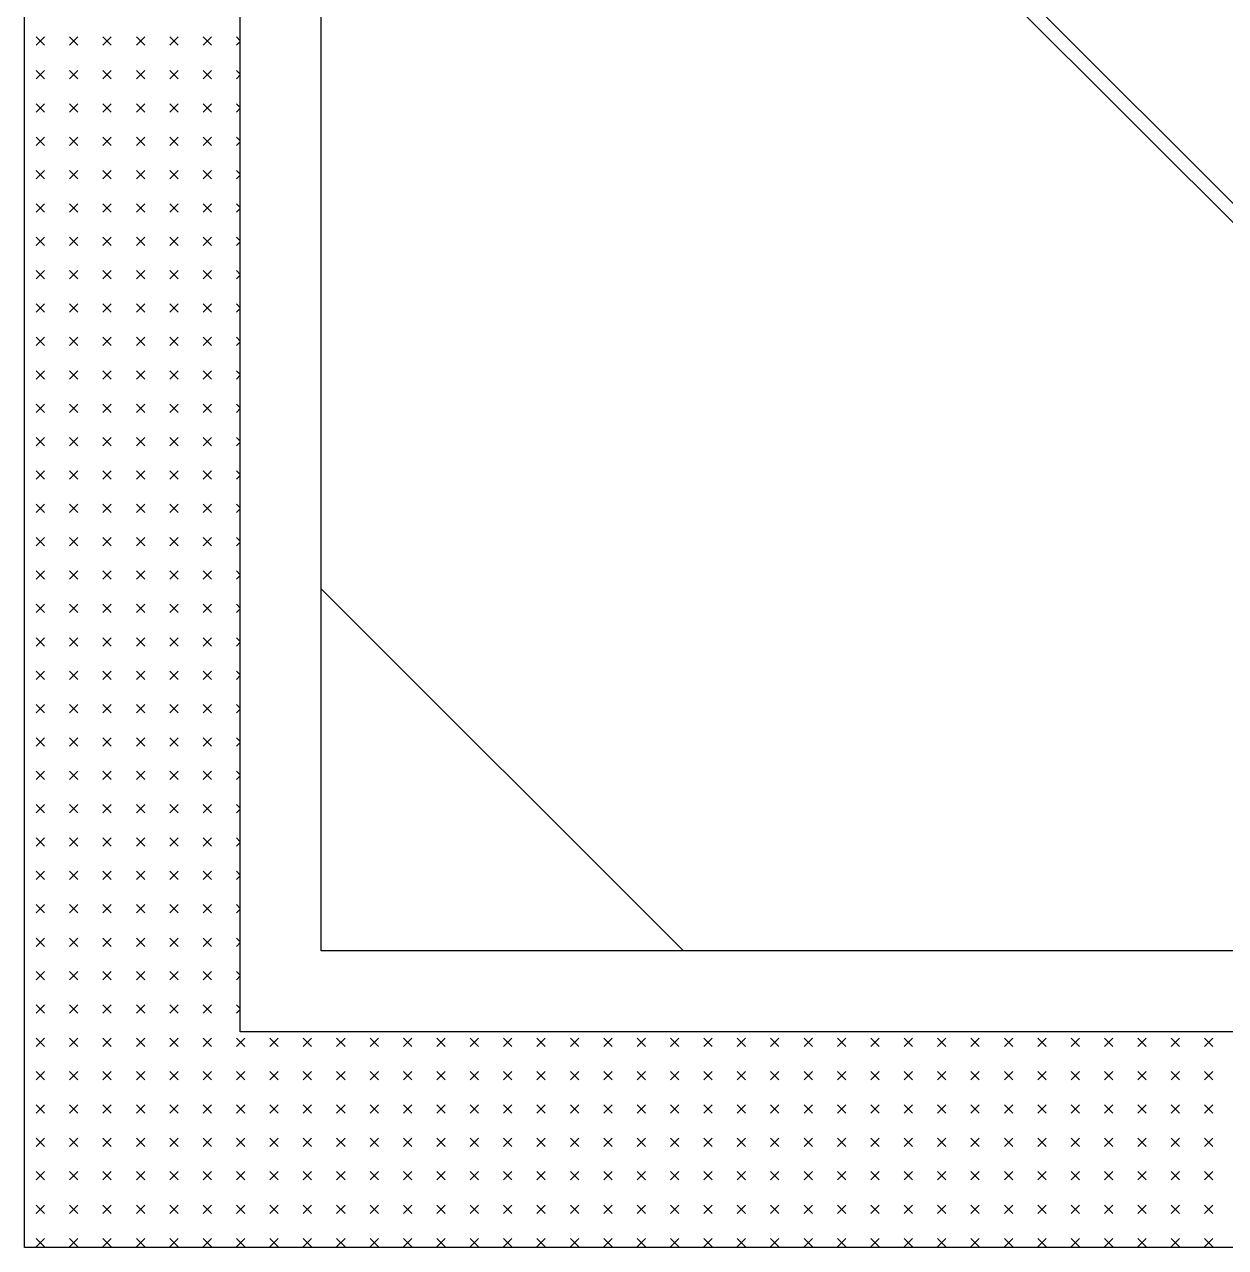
# Model space of a CAD drawing. Extents: x -6243262 to 3079315, y -2914302 to 172723.
# Drawn here: x -5826423 to -5825971.1, y -773043.7 to -772583.3 of the extents above; entities that cross this region are included whole.
import ezdxf

# ---------------------------------------------------------------- set-up
doc = ezdxf.new("R2010")
doc.units = 0
doc.header["$LTSCALE"] = 1000
doc.layers.add('fur', color=253, linetype='Continuous')
doc.layers.add('WIRE-通讯', color=4, linetype='Continuous')

# ---------------------------------------------------------------- blocks, each defined once
blk = doc.blocks.new('$plan$00002641')
at = {"layer": 'fur', "color": 0}
for p, q in [((1667.64, 470.32), (1664.5, 467.18)), ((1667.64, 467.18), (1664.5, 470.32)), ((1680.2, 470.32), (1677.06, 467.18)), ((1680.2, 467.18), (1677.06, 470.32)), ((1692.76, 470.32), (1689.62, 467.18)), ((1692.76, 467.18), (1689.62, 470.32)), ((1705.32, 470.32), (1702.18, 467.18)), ((1705.32, 467.18), (1702.18, 470.32)), ((1717.88, 470.32), (1714.74, 467.18)), ((1717.88, 467.18), (1714.74, 470.32)), ((1730.44, 470.32), (1727.3, 467.18)), ((1730.44, 467.18), (1727.3, 470.32)), ((1743, 470.32), (1739.86, 467.18)), ((1743, 467.18), (1739.86, 470.32)), ((1755.56, 470.32), (1752.42, 467.18)), ((1755.56, 467.18), (1752.42, 470.32)), ((1768.12, 470.32), (1764.98, 467.18)), ((1768.12, 467.18), (1764.98, 470.32)), ((1780.68, 470.32), (1777.54, 467.18)), ((1780.68, 467.18), (1777.54, 470.32)), ((1793.24, 470.32), (1790.1, 467.18)), ((1793.24, 467.18), (1790.1, 470.32)), ((1805.8, 470.32), (1802.66, 467.18)), ((1805.8, 467.18), (1802.66, 470.32)), ((1818.36, 470.32), (1815.22, 467.18)), ((1818.36, 467.18), (1815.22, 470.32)), ((1830.92, 470.32), (1827.78, 467.18)), ((1830.92, 467.18), (1827.78, 470.32)), ((1843.48, 470.32), (1840.34, 467.18)), ((1843.48, 467.18), (1840.34, 470.32)), ((1856.04, 470.32), (1852.9, 467.18)), ((1856.04, 467.18), (1852.9, 470.32)), ((1868.6, 470.32), (1865.46, 467.18)), ((1868.6, 467.18), (1865.46, 470.32)), ((1881.16, 470.32), (1878.02, 467.18)), ((1881.16, 467.18), (1878.02, 470.32)), ((1893.72, 467.18), (1890.58, 470.32)), ((1893.72, 470.32), (1890.58, 467.18)), ((1906.28, 467.18), (1903.14, 470.32)), ((1906.28, 470.32), (1903.14, 467.18)), ((1918.84, 467.18), (1915.7, 470.32)), ((1918.84, 470.32), (1915.7, 467.18)), ((1931.4, 467.18), (1928.26, 470.32)), ((1931.4, 470.32), (1928.26, 467.18)), ((1943.96, 467.18), (1940.82, 470.32)), ((1943.96, 470.32), (1940.82, 467.18)), ((1956.52, 467.18), (1953.38, 470.32)), ((1956.52, 470.32), (1953.38, 467.18)), ((1969.08, 467.18), (1965.94, 470.32)), ((1969.08, 470.32), (1965.94, 467.18)), ((1981.64, 467.18), (1978.5, 470.32)), ((1981.64, 470.32), (1978.5, 467.18)), ((1994.2, 467.18), (1991.06, 470.32)), ((1994.2, 470.32), (1991.06, 467.18)), ((2006.76, 467.18), (2003.62, 470.32)), ((2006.76, 470.32), (2003.62, 467.18)), ((2019.32, 467.18), (2016.18, 470.32)), ((2019.32, 470.32), (2016.18, 467.18)), ((2031.88, 467.18), (2028.74, 470.32)), ((2031.88, 470.32), (2028.74, 467.18)), ((2044.44, 467.18), (2041.3, 470.32)), ((2044.44, 470.32), (2041.3, 467.18)), ((2057, 467.18), (2053.86, 470.32)), ((2057, 470.32), (2053.86, 467.18)), ((2069.56, 467.18), (2066.42, 470.32)), ((2069.56, 470.32), (2066.42, 467.18)), ((2082.12, 467.18), (2078.98, 470.32)), ((2082.12, 470.32), (2078.98, 467.18)), ((2094.68, 467.18), (2091.54, 470.32)), ((2094.68, 470.32), (2091.54, 467.18)), ((2107.24, 467.18), (2104.1, 470.32)), ((2107.24, 470.32), (2104.1, 467.18)), ((2119.8, 467.18), (2116.66, 470.32)), ((2119.8, 470.32), (2116.66, 467.18)), ((1667.64, 457.76), (1664.5, 454.62)), ((1667.64, 454.62), (1664.5, 457.76)), ((1680.2, 457.76), (1677.06, 454.62)), ((1680.2, 454.62), (1677.06, 457.76)), ((1692.76, 457.76), (1689.62, 454.62)), ((1692.76, 454.62), (1689.62, 457.76)), ((1705.32, 457.76), (1702.18, 454.62)), ((1705.32, 454.62), (1702.18, 457.76)), ((1717.88, 457.76), (1714.74, 454.62)), ((1717.88, 454.62), (1714.74, 457.76)), ((1730.44, 457.76), (1727.3, 454.62)), ((1730.44, 454.62), (1727.3, 457.76)), ((1743, 457.76), (1739.86, 454.62)), ((1743, 454.62), (1739.86, 457.76)), ((1755.56, 457.76), (1752.42, 454.62)), ((1755.56, 454.62), (1752.42, 457.76)), ((1768.12, 457.76), (1764.98, 454.62)), ((1768.12, 454.62), (1764.98, 457.76)), ((1780.68, 457.76), (1777.54, 454.62)), ((1780.68, 454.62), (1777.54, 457.76)), ((1793.24, 457.76), (1790.1, 454.62)), ((1793.24, 454.62), (1790.1, 457.76)), ((1805.8, 457.76), (1802.66, 454.62)), ((1805.8, 454.62), (1802.66, 457.76)), ((1818.36, 457.76), (1815.22, 454.62)), ((1818.36, 454.62), (1815.22, 457.76)), ((1830.92, 457.76), (1827.78, 454.62)), ((1830.92, 454.62), (1827.78, 457.76)), ((1843.48, 457.76), (1840.34, 454.62)), ((1843.48, 454.62), (1840.34, 457.76)), ((1856.04, 457.76), (1852.9, 454.62)), ((1856.04, 454.62), (1852.9, 457.76)), ((1868.6, 457.76), (1865.46, 454.62)), ((1868.6, 454.62), (1865.46, 457.76)), ((1881.16, 454.62), (1878.02, 457.76)), ((1881.16, 457.76), (1878.02, 454.62)), ((1893.72, 454.62), (1890.58, 457.76)), ((1893.72, 457.76), (1890.58, 454.62)), ((1906.28, 454.62), (1903.14, 457.76)), ((1906.28, 457.76), (1903.14, 454.62)), ((1918.84, 454.62), (1915.7, 457.76)), ((1918.84, 457.76), (1915.7, 454.62)), ((1931.4, 454.62), (1928.26, 457.76)), ((1931.4, 457.76), (1928.26, 454.62)), ((1943.96, 454.62), (1940.82, 457.76)), ((1943.96, 457.76), (1940.82, 454.62)), ((1956.52, 454.62), (1953.38, 457.76)), ((1956.52, 457.76), (1953.38, 454.62)), ((1969.08, 454.62), (1965.94, 457.76)), ((1969.08, 457.76), (1965.94, 454.62)), ((1981.64, 454.62), (1978.5, 457.76)), ((1981.64, 457.76), (1978.5, 454.62)), ((1994.2, 454.62), (1991.06, 457.76)), ((1994.2, 457.76), (1991.06, 454.62)), ((2006.76, 454.62), (2003.62, 457.76)), ((2006.76, 457.76), (2003.62, 454.62)), ((2019.32, 454.62), (2016.18, 457.76)), ((2019.32, 457.76), (2016.18, 454.62)), ((2031.88, 454.62), (2028.74, 457.76)), ((2031.88, 457.76), (2028.74, 454.62)), ((2044.44, 454.62), (2041.3, 457.76)), ((2044.44, 457.76), (2041.3, 454.62)), ((2057, 454.62), (2053.86, 457.76)), ((2057, 457.76), (2053.86, 454.62)), ((2069.56, 454.62), (2066.42, 457.76)), ((2069.56, 457.76), (2066.42, 454.62)), ((2082.12, 454.62), (2078.98, 457.76)), ((2082.12, 457.76), (2078.98, 454.62)), ((2094.68, 454.62), (2091.54, 457.76)), ((2094.68, 457.76), (2091.54, 454.62)), ((2107.24, 454.62), (2104.1, 457.76)), ((2107.24, 457.76), (2104.1, 454.62)), ((2119.8, 454.62), (2116.66, 457.76)), ((2119.8, 457.76), (2116.66, 454.62)), ((1667.64, 445.2), (1664.5, 442.06)), ((1667.64, 442.06), (1664.5, 445.2)), ((1680.2, 445.2), (1677.06, 442.06)), ((1680.2, 442.06), (1677.06, 445.2)), ((1692.76, 445.2), (1689.62, 442.06)), ((1692.76, 442.06), (1689.62, 445.2)), ((1705.32, 445.2), (1702.18, 442.06)), ((1705.32, 442.06), (1702.18, 445.2)), ((1717.88, 445.2), (1714.74, 442.06)), ((1717.88, 442.06), (1714.74, 445.2)), ((1730.44, 445.2), (1727.3, 442.06)), ((1730.44, 442.06), (1727.3, 445.2)), ((1743, 445.2), (1739.86, 442.06)), ((1743, 442.06), (1739.86, 445.2)), ((1755.56, 445.2), (1752.42, 442.06)), ((1755.56, 442.06), (1752.42, 445.2)), ((1768.12, 445.2), (1764.98, 442.06)), ((1768.12, 442.06), (1764.98, 445.2)), ((1780.68, 445.2), (1777.54, 442.06)), ((1780.68, 442.06), (1777.54, 445.2)), ((1793.24, 445.2), (1790.1, 442.06)), ((1793.24, 442.06), (1790.1, 445.2)), ((1805.8, 445.2), (1802.66, 442.06)), ((1805.8, 442.06), (1802.66, 445.2)), ((1818.36, 445.2), (1815.22, 442.06)), ((1818.36, 442.06), (1815.22, 445.2)), ((1830.92, 445.2), (1827.78, 442.06)), ((1830.92, 442.06), (1827.78, 445.2)), ((1843.48, 445.2), (1840.34, 442.06)), ((1843.48, 442.06), (1840.34, 445.2)), ((1856.04, 445.2), (1852.9, 442.06)), ((1856.04, 442.06), (1852.9, 445.2)), ((1868.6, 442.06), (1865.46, 445.2)), ((1868.6, 445.2), (1865.46, 442.06)), ((1881.16, 442.06), (1878.02, 445.2)), ((1881.16, 445.2), (1878.02, 442.06)), ((1893.72, 442.06), (1890.58, 445.2)), ((1893.72, 445.2), (1890.58, 442.06)), ((1906.28, 442.06), (1903.14, 445.2)), ((1906.28, 445.2), (1903.14, 442.06)), ((1918.84, 442.06), (1915.7, 445.2)), ((1918.84, 445.2), (1915.7, 442.06)), ((1931.4, 442.06), (1928.26, 445.2)), ((1931.4, 445.2), (1928.26, 442.06)), ((1943.96, 442.06), (1940.82, 445.2)), ((1943.96, 445.2), (1940.82, 442.06)), ((1956.52, 442.06), (1953.38, 445.2)), ((1956.52, 445.2), (1953.38, 442.06)), ((1969.08, 442.06), (1965.94, 445.2)), ((1969.08, 445.2), (1965.94, 442.06)), ((1981.64, 442.06), (1978.5, 445.2)), ((1981.64, 445.2), (1978.5, 442.06)), ((1994.2, 442.06), (1991.06, 445.2)), ((1994.2, 445.2), (1991.06, 442.06)), ((2006.76, 442.06), (2003.62, 445.2)), ((2006.76, 445.2), (2003.62, 442.06)), ((2019.32, 442.06), (2016.18, 445.2)), ((2019.32, 445.2), (2016.18, 442.06)), ((2031.88, 442.06), (2028.74, 445.2)), ((2031.88, 445.2), (2028.74, 442.06)), ((2044.44, 442.06), (2041.3, 445.2)), ((2044.44, 445.2), (2041.3, 442.06)), ((2057, 442.06), (2053.86, 445.2)), ((2057, 445.2), (2053.86, 442.06)), ((2069.56, 442.06), (2066.42, 445.2)), ((2069.56, 445.2), (2066.42, 442.06)), ((2082.12, 442.06), (2078.98, 445.2)), ((2082.12, 445.2), (2078.98, 442.06)), ((2094.68, 442.06), (2091.54, 445.2)), ((2094.68, 445.2), (2091.54, 442.06)), ((2107.24, 442.06), (2104.1, 445.2)), ((2107.24, 445.2), (2104.1, 442.06)), ((2119.8, 442.06), (2116.66, 445.2)), ((2119.8, 445.2), (2116.66, 442.06)), ((1667.64, 432.64), (1664.5, 429.5)), ((1667.64, 429.5), (1664.5, 432.64)), ((1680.2, 432.64), (1677.06, 429.5)), ((1680.2, 429.5), (1677.06, 432.64)), ((1692.76, 432.64), (1689.62, 429.5)), ((1692.76, 429.5), (1689.62, 432.64)), ((1705.32, 432.64), (1702.18, 429.5)), ((1705.32, 429.5), (1702.18, 432.64)), ((1717.88, 432.64), (1714.74, 429.5)), ((1717.88, 429.5), (1714.74, 432.64)), ((1730.44, 432.64), (1727.3, 429.5)), ((1730.44, 429.5), (1727.3, 432.64)), ((1743, 432.64), (1739.86, 429.5)), ((1743, 429.5), (1739.86, 432.64)), ((1755.56, 432.64), (1752.42, 429.5)), ((1755.56, 429.5), (1752.42, 432.64)), ((1768.12, 432.64), (1764.98, 429.5)), ((1768.12, 429.5), (1764.98, 432.64)), ((1780.68, 432.64), (1777.54, 429.5)), ((1780.68, 429.5), (1777.54, 432.64)), ((1793.24, 432.64), (1790.1, 429.5)), ((1793.24, 429.5), (1790.1, 432.64)), ((1805.8, 432.64), (1802.66, 429.5)), ((1805.8, 429.5), (1802.66, 432.64)), ((1818.36, 432.64), (1815.22, 429.5)), ((1818.36, 429.5), (1815.22, 432.64)), ((1830.92, 432.64), (1827.78, 429.5)), ((1830.92, 429.5), (1827.78, 432.64)), ((1843.48, 432.64), (1840.34, 429.5)), ((1843.48, 429.5), (1840.34, 432.64)), ((1856.04, 429.5), (1852.9, 432.64)), ((1856.04, 432.64), (1852.9, 429.5)), ((1868.6, 429.5), (1865.46, 432.64)), ((1868.6, 432.64), (1865.46, 429.5)), ((1881.16, 429.5), (1878.02, 432.64)), ((1881.16, 432.64), (1878.02, 429.5)), ((1893.72, 429.5), (1890.58, 432.64)), ((1893.72, 432.64), (1890.58, 429.5)), ((1906.28, 429.5), (1903.14, 432.64)), ((1906.28, 432.64), (1903.14, 429.5)), ((1918.84, 429.5), (1915.7, 432.64)), ((1918.84, 432.64), (1915.7, 429.5)), ((1931.4, 429.5), (1928.26, 432.64)), ((1931.4, 432.64), (1928.26, 429.5)), ((1943.96, 429.5), (1940.82, 432.64)), ((1943.96, 432.64), (1940.82, 429.5)), ((1956.52, 429.5), (1953.38, 432.64)), ((1956.52, 432.64), (1953.38, 429.5)), ((1969.08, 429.5), (1965.94, 432.64)), ((1969.08, 432.64), (1965.94, 429.5)), ((1981.64, 429.5), (1978.5, 432.64)), ((1981.64, 432.64), (1978.5, 429.5)), ((1994.2, 429.5), (1991.06, 432.64)), ((1994.2, 432.64), (1991.06, 429.5)), ((2006.76, 429.5), (2003.62, 432.64)), ((2006.76, 432.64), (2003.62, 429.5)), ((2019.32, 429.5), (2016.18, 432.64)), ((2019.32, 432.64), (2016.18, 429.5)), ((2031.88, 429.5), (2028.74, 432.64)), ((2031.88, 432.64), (2028.74, 429.5)), ((2044.44, 429.5), (2041.3, 432.64)), ((2044.44, 432.64), (2041.3, 429.5)), ((2057, 429.5), (2053.86, 432.64)), ((2057, 432.64), (2053.86, 429.5)), ((2069.56, 429.5), (2066.42, 432.64)), ((2069.56, 432.64), (2066.42, 429.5)), ((2082.12, 429.5), (2078.98, 432.64)), ((2082.12, 432.64), (2078.98, 429.5)), ((2094.68, 429.5), (2091.54, 432.64)), ((2094.68, 432.64), (2091.54, 429.5)), ((2107.24, 429.5), (2104.1, 432.64)), ((2107.24, 432.64), (2104.1, 429.5)), ((2119.8, 429.5), (2116.66, 432.64)), ((2119.8, 432.64), (2116.66, 429.5)), ((1667.64, 420.08), (1664.5, 416.94)), ((1667.64, 416.94), (1664.5, 420.08)), ((1680.2, 420.08), (1677.06, 416.94)), ((1680.2, 416.94), (1677.06, 420.08)), ((1692.76, 420.08), (1689.62, 416.94)), ((1692.76, 416.94), (1689.62, 420.08)), ((1705.32, 420.08), (1702.18, 416.94)), ((1705.32, 416.94), (1702.18, 420.08)), ((1717.88, 420.08), (1714.74, 416.94)), ((1717.88, 416.94), (1714.74, 420.08)), ((1730.44, 420.08), (1727.3, 416.94)), ((1730.44, 416.94), (1727.3, 420.08)), ((1743, 420.08), (1739.86, 416.94)), ((1743, 416.94), (1739.86, 420.08)), ((1755.56, 420.08), (1752.42, 416.94)), ((1755.56, 416.94), (1752.42, 420.08)), ((1768.12, 420.08), (1764.98, 416.94)), ((1768.12, 416.94), (1764.98, 420.08)), ((1780.68, 420.08), (1777.54, 416.94)), ((1780.68, 416.94), (1777.54, 420.08)), ((1793.24, 420.08), (1790.1, 416.94)), ((1793.24, 416.94), (1790.1, 420.08)), ((1805.8, 420.08), (1802.66, 416.94)), ((1805.8, 416.94), (1802.66, 420.08)), ((1818.36, 420.08), (1815.22, 416.94)), ((1818.36, 416.94), (1815.22, 420.08)), ((1830.92, 420.08), (1827.78, 416.94)), ((1830.92, 416.94), (1827.78, 420.08)), ((1843.48, 416.94), (1840.34, 420.08)), ((1843.48, 420.08), (1840.34, 416.94)), ((1856.04, 416.94), (1852.9, 420.08)), ((1856.04, 420.08), (1852.9, 416.94)), ((1868.6, 416.94), (1865.46, 420.08)), ((1868.6, 420.08), (1865.46, 416.94)), ((1881.16, 416.94), (1878.02, 420.08)), ((1881.16, 420.08), (1878.02, 416.94)), ((1893.72, 416.94), (1890.58, 420.08)), ((1893.72, 420.08), (1890.58, 416.94)), ((1906.28, 416.94), (1903.14, 420.08)), ((1906.28, 420.08), (1903.14, 416.94)), ((1918.84, 416.94), (1915.7, 420.08)), ((1918.84, 420.08), (1915.7, 416.94)), ((1931.4, 416.94), (1928.26, 420.08)), ((1931.4, 420.08), (1928.26, 416.94)), ((1943.96, 416.94), (1940.82, 420.08)), ((1943.96, 420.08), (1940.82, 416.94)), ((1956.52, 416.94), (1953.38, 420.08)), ((1956.52, 420.08), (1953.38, 416.94)), ((1969.08, 416.94), (1965.94, 420.08)), ((1969.08, 420.08), (1965.94, 416.94)), ((1981.64, 416.94), (1978.5, 420.08)), ((1981.64, 420.08), (1978.5, 416.94)), ((1994.2, 416.94), (1991.06, 420.08)), ((1994.2, 420.08), (1991.06, 416.94)), ((2006.76, 416.94), (2003.62, 420.08)), ((2006.76, 420.08), (2003.62, 416.94)), ((2019.32, 416.94), (2016.18, 420.08)), ((2019.32, 420.08), (2016.18, 416.94)), ((2031.88, 416.94), (2028.74, 420.08)), ((2031.88, 420.08), (2028.74, 416.94)), ((2044.44, 416.94), (2041.3, 420.08)), ((2044.44, 420.08), (2041.3, 416.94)), ((2057, 416.94), (2053.86, 420.08)), ((2057, 420.08), (2053.86, 416.94)), ((2069.56, 416.94), (2066.42, 420.08)), ((2069.56, 420.08), (2066.42, 416.94)), ((2082.12, 416.94), (2078.98, 420.08)), ((2082.12, 420.08), (2078.98, 416.94)), ((2094.68, 416.94), (2091.54, 420.08)), ((2094.68, 420.08), (2091.54, 416.94)), ((2107.24, 416.94), (2104.1, 420.08)), ((2107.24, 420.08), (2104.1, 416.94)), ((2119.8, 416.94), (2116.66, 420.08)), ((2119.8, 420.08), (2116.66, 416.94)), ((1667.64, 407.52), (1664.5, 404.38)), ((1667.64, 404.38), (1664.5, 407.52)), ((1680.2, 407.52), (1677.06, 404.38)), ((1680.2, 404.38), (1677.06, 407.52)), ((1692.76, 407.52), (1689.62, 404.38)), ((1692.76, 404.38), (1689.62, 407.52)), ((1705.32, 407.52), (1702.18, 404.38)), ((1705.32, 404.38), (1702.18, 407.52)), ((1717.88, 407.52), (1714.74, 404.38)), ((1717.88, 404.38), (1714.74, 407.52)), ((1730.44, 407.52), (1727.3, 404.38)), ((1730.44, 404.38), (1727.3, 407.52)), ((1743, 407.52), (1739.86, 404.38)), ((1743, 404.38), (1739.86, 407.52)), ((1755.56, 407.52), (1752.42, 404.38)), ((1755.56, 404.38), (1752.42, 407.52)), ((1768.12, 407.52), (1764.98, 404.38)), ((1768.12, 404.38), (1764.98, 407.52)), ((1780.68, 407.52), (1777.54, 404.38)), ((1780.68, 404.38), (1777.54, 407.52)), ((1793.24, 407.52), (1790.1, 404.38)), ((1793.24, 404.38), (1790.1, 407.52)), ((1805.8, 407.52), (1802.66, 404.38)), ((1805.8, 404.38), (1802.66, 407.52)), ((1818.36, 407.52), (1815.22, 404.38)), ((1818.36, 404.38), (1815.22, 407.52)), ((1830.92, 404.38), (1827.78, 407.52)), ((1830.92, 407.52), (1827.78, 404.38)), ((1843.48, 404.38), (1840.34, 407.52)), ((1843.48, 407.52), (1840.34, 404.38)), ((1856.04, 404.38), (1852.9, 407.52)), ((1856.04, 407.52), (1852.9, 404.38)), ((1868.6, 404.38), (1865.46, 407.52)), ((1868.6, 407.52), (1865.46, 404.38)), ((1881.16, 404.38), (1878.02, 407.52)), ((1881.16, 407.52), (1878.02, 404.38)), ((1893.72, 404.38), (1890.58, 407.52)), ((1893.72, 407.52), (1890.58, 404.38)), ((1906.28, 404.38), (1903.14, 407.52)), ((1906.28, 407.52), (1903.14, 404.38)), ((1918.84, 404.38), (1915.7, 407.52)), ((1918.84, 407.52), (1915.7, 404.38)), ((1931.4, 404.38), (1928.26, 407.52)), ((1931.4, 407.52), (1928.26, 404.38)), ((1943.96, 404.38), (1940.82, 407.52)), ((1943.96, 407.52), (1940.82, 404.38)), ((1956.52, 404.38), (1953.38, 407.52)), ((1956.52, 407.52), (1953.38, 404.38)), ((1969.08, 404.38), (1965.94, 407.52)), ((1969.08, 407.52), (1965.94, 404.38)), ((1981.64, 404.38), (1978.5, 407.52)), ((1981.64, 407.52), (1978.5, 404.38)), ((1994.2, 404.38), (1991.06, 407.52)), ((1994.2, 407.52), (1991.06, 404.38)), ((2006.76, 404.38), (2003.62, 407.52)), ((2006.76, 407.52), (2003.62, 404.38)), ((2019.32, 404.38), (2016.18, 407.52)), ((2019.32, 407.52), (2016.18, 404.38)), ((2031.88, 404.38), (2028.74, 407.52)), ((2031.88, 407.52), (2028.74, 404.38)), ((2044.44, 404.38), (2041.3, 407.52)), ((2044.44, 407.52), (2041.3, 404.38)), ((2057, 404.38), (2053.86, 407.52)), ((2057, 407.52), (2053.86, 404.38)), ((2069.56, 404.38), (2066.42, 407.52)), ((2069.56, 407.52), (2066.42, 404.38)), ((2082.12, 404.38), (2078.98, 407.52)), ((2082.12, 407.52), (2078.98, 404.38)), ((2094.68, 404.38), (2091.54, 407.52)), ((2094.68, 407.52), (2091.54, 404.38)), ((2107.24, 404.38), (2104.1, 407.52)), ((2107.24, 407.52), (2104.1, 404.38)), ((2119.8, 404.38), (2116.66, 407.52)), ((2119.8, 407.52), (2116.66, 404.38)), ((2038.9, 393.54), (1287.8, 393.54)), ((1665.92, 393.54), (1664.5, 394.96)), ((1667.64, 394.96), (1666.23, 393.54)), ((1678.48, 393.54), (1677.06, 394.96)), ((1680.2, 394.96), (1678.79, 393.54)), ((1691.04, 393.54), (1689.62, 394.96)), ((1692.76, 394.96), (1691.35, 393.54)), ((1703.6, 393.54), (1702.18, 394.96)), ((1705.32, 394.96), (1703.91, 393.54)), ((1716.16, 393.54), (1714.74, 394.96)), ((1717.88, 394.96), (1716.47, 393.54)), ((1728.72, 393.54), (1727.3, 394.96)), ((1730.44, 394.96), (1729.03, 393.54)), ((1741.28, 393.54), (1739.86, 394.96)), ((1743, 394.96), (1741.59, 393.54)), ((1753.84, 393.54), (1752.42, 394.96)), ((1755.56, 394.96), (1754.15, 393.54)), ((1766.4, 393.54), (1764.98, 394.96)), ((1768.12, 394.96), (1766.71, 393.54)), ((1778.96, 393.54), (1777.54, 394.96)), ((1780.68, 394.96), (1779.27, 393.54)), ((1791.52, 393.54), (1790.1, 394.96)), ((1793.24, 394.96), (1791.83, 393.54)), ((1804.08, 393.54), (1802.66, 394.96)), ((1805.8, 394.96), (1804.39, 393.54)), ((1816.64, 393.54), (1815.22, 394.96)), ((1818.36, 394.96), (1816.95, 393.54)), ((1829.2, 393.54), (1827.78, 394.96)), ((1830.92, 394.96), (1829.51, 393.54)), ((1841.76, 393.54), (1840.34, 394.96)), ((1843.48, 394.96), (1842.07, 393.54)), ((1854.32, 393.54), (1852.9, 394.96)), ((1856.04, 394.96), (1854.63, 393.54)), ((1866.88, 393.54), (1865.46, 394.96)), ((1868.6, 394.96), (1867.19, 393.54)), ((1879.44, 393.54), (1878.02, 394.96)), ((1881.16, 394.96), (1879.75, 393.54)), ((1892, 393.54), (1890.58, 394.96)), ((1893.72, 394.96), (1892.31, 393.54)), ((1904.56, 393.54), (1903.14, 394.96)), ((1906.28, 394.96), (1904.87, 393.54)), ((1917.12, 393.54), (1915.7, 394.96)), ((1918.84, 394.96), (1917.43, 393.54)), ((1929.68, 393.54), (1928.26, 394.96)), ((1931.4, 394.96), (1929.99, 393.54)), ((1942.24, 393.54), (1940.82, 394.96)), ((1943.96, 394.96), (1942.55, 393.54)), ((1954.8, 393.54), (1953.38, 394.96)), ((1956.52, 394.96), (1955.11, 393.54)), ((1967.36, 393.54), (1965.94, 394.96)), ((1969.08, 394.96), (1967.67, 393.54)), ((1979.92, 393.54), (1978.5, 394.96)), ((1981.64, 394.96), (1980.23, 393.54)), ((1992.48, 393.54), (1991.06, 394.96)), ((1994.2, 394.96), (1992.79, 393.54)), ((2005.04, 393.54), (2003.62, 394.96)), ((2006.76, 394.96), (2005.35, 393.54)), ((2017.6, 393.54), (2016.18, 394.96)), ((2019.32, 394.96), (2017.91, 393.54)), ((2030.16, 393.54), (2028.74, 394.96)), ((2031.88, 394.96), (2030.47, 393.54)), ((2038.9, -357.56), (2038.9, 393.54)), ((2044.44, 391.82), (2041.3, 394.96)), ((2044.44, 394.96), (2041.3, 391.82)), ((2057, 391.82), (2053.86, 394.96)), ((2057, 394.96), (2053.86, 391.82)), ((2069.56, 391.82), (2066.42, 394.96)), ((2069.56, 394.96), (2066.42, 391.82)), ((2082.12, 391.82), (2078.98, 394.96)), ((2082.12, 394.96), (2078.98, 391.82)), ((2094.68, 391.82), (2091.54, 394.96)), ((2094.68, 394.96), (2091.54, 391.82)), ((2107.24, 391.82), (2104.1, 394.96)), ((2107.24, 394.96), (2104.1, 391.82)), ((2119.8, 391.82), (2116.66, 394.96)), ((2119.8, 394.96), (2116.66, 391.82)), ((2044.44, 379.26), (2041.3, 382.4)), ((2044.44, 382.4), (2041.3, 379.26)), ((2057, 379.26), (2053.86, 382.4)), ((2057, 382.4), (2053.86, 379.26)), ((2069.56, 379.26), (2066.42, 382.4)), ((2069.56, 382.4), (2066.42, 379.26)), ((2082.12, 379.26), (2078.98, 382.4)), ((2082.12, 382.4), (2078.98, 379.26)), ((2094.68, 379.26), (2091.54, 382.4)), ((2094.68, 382.4), (2091.54, 379.26)), ((2107.24, 379.26), (2104.1, 382.4)), ((2107.24, 382.4), (2104.1, 379.26)), ((2119.8, 379.26), (2116.66, 382.4)), ((2119.8, 382.4), (2116.66, 379.26)), ((2044.44, 366.7), (2041.3, 369.84)), ((2044.44, 369.84), (2041.3, 366.7)), ((2057, 366.7), (2053.86, 369.84)), ((2057, 369.84), (2053.86, 366.7)), ((2069.56, 366.7), (2066.42, 369.84)), ((2069.56, 369.84), (2066.42, 366.7)), ((2082.12, 366.7), (2078.98, 369.84)), ((2082.12, 369.84), (2078.98, 366.7)), ((2094.68, 366.7), (2091.54, 369.84)), ((2094.68, 369.84), (2091.54, 366.7)), ((2107.24, 366.7), (2104.1, 369.84)), ((2107.24, 369.84), (2104.1, 366.7)), ((2119.8, 366.7), (2116.66, 369.84)), ((2119.8, 369.84), (2116.66, 366.7)), ((2008.45, 363.09), (1318.25, 363.09)), ((2008.45, -261.2), (1384.17, 363.09)), ((2008.45, -254.02), (1391.34, 363.09)), ((2008.45, 226.85), (1872.21, 363.09)), ((2008.45, -327.11), (2008.45, 363.09)), ((2044.44, 354.14), (2041.3, 357.28)), ((2044.44, 357.28), (2041.3, 354.14)), ((2057, 354.14), (2053.86, 357.28)), ((2057, 357.28), (2053.86, 354.14)), ((2069.56, 354.14), (2066.42, 357.28)), ((2069.56, 357.28), (2066.42, 354.14)), ((2082.12, 354.14), (2078.98, 357.28)), ((2082.12, 357.28), (2078.98, 354.14)), ((2094.68, 354.14), (2091.54, 357.28)), ((2094.68, 357.28), (2091.54, 354.14)), ((2107.24, 354.14), (2104.1, 357.28)), ((2107.24, 357.28), (2104.1, 354.14)), ((2119.8, 354.14), (2116.66, 357.28)), ((2119.8, 357.28), (2116.66, 354.14)), ((2044.44, 341.58), (2041.3, 344.72)), ((2044.44, 344.72), (2041.3, 341.58)), ((2057, 341.58), (2053.86, 344.72)), ((2057, 344.72), (2053.86, 341.58)), ((2069.56, 341.58), (2066.42, 344.72)), ((2069.56, 344.72), (2066.42, 341.58)), ((2082.12, 341.58), (2078.98, 344.72)), ((2082.12, 344.72), (2078.98, 341.58)), ((2094.68, 341.58), (2091.54, 344.72)), ((2094.68, 344.72), (2091.54, 341.58)), ((2107.24, 341.58), (2104.1, 344.72)), ((2107.24, 344.72), (2104.1, 341.58)), ((2119.8, 341.58), (2116.66, 344.72)), ((2119.8, 344.72), (2116.66, 341.58)), ((2044.44, 329.02), (2041.3, 332.16)), ((2044.44, 332.16), (2041.3, 329.02)), ((2057, 329.02), (2053.86, 332.16)), ((2057, 332.16), (2053.86, 329.02)), ((2069.56, 329.02), (2066.42, 332.16)), ((2069.56, 332.16), (2066.42, 329.02)), ((2082.12, 329.02), (2078.98, 332.16)), ((2082.12, 332.16), (2078.98, 329.02)), ((2094.68, 329.02), (2091.54, 332.16)), ((2094.68, 332.16), (2091.54, 329.02)), ((2107.24, 329.02), (2104.1, 332.16)), ((2107.24, 332.16), (2104.1, 329.02)), ((2119.8, 329.02), (2116.66, 332.16)), ((2119.8, 332.16), (2116.66, 329.02)), ((2044.44, 316.46), (2041.3, 319.6)), ((2044.44, 319.6), (2041.3, 316.46)), ((2057, 316.46), (2053.86, 319.6)), ((2057, 319.6), (2053.86, 316.46)), ((2069.56, 316.46), (2066.42, 319.6)), ((2069.56, 319.6), (2066.42, 316.46)), ((2082.12, 316.46), (2078.98, 319.6)), ((2082.12, 319.6), (2078.98, 316.46)), ((2094.68, 316.46), (2091.54, 319.6)), ((2094.68, 319.6), (2091.54, 316.46)), ((2107.24, 316.46), (2104.1, 319.6)), ((2107.24, 319.6), (2104.1, 316.46)), ((2119.8, 316.46), (2116.66, 319.6)), ((2119.8, 319.6), (2116.66, 316.46)), ((2044.44, 303.9), (2041.3, 307.04)), ((2044.44, 307.04), (2041.3, 303.9)), ((2057, 303.9), (2053.86, 307.04)), ((2057, 307.04), (2053.86, 303.9)), ((2069.56, 303.9), (2066.42, 307.04)), ((2069.56, 307.04), (2066.42, 303.9)), ((2082.12, 303.9), (2078.98, 307.04)), ((2082.12, 307.04), (2078.98, 303.9)), ((2094.68, 303.9), (2091.54, 307.04)), ((2094.68, 307.04), (2091.54, 303.9)), ((2107.24, 303.9), (2104.1, 307.04)), ((2107.24, 307.04), (2104.1, 303.9)), ((2119.8, 303.9), (2116.66, 307.04)), ((2119.8, 307.04), (2116.66, 303.9)), ((2044.44, 291.34), (2041.3, 294.48)), ((2044.44, 294.48), (2041.3, 291.34)), ((2057, 291.34), (2053.86, 294.48)), ((2057, 294.48), (2053.86, 291.34)), ((2069.56, 291.34), (2066.42, 294.48)), ((2069.56, 294.48), (2066.42, 291.34)), ((2082.12, 291.34), (2078.98, 294.48)), ((2082.12, 294.48), (2078.98, 291.34)), ((2094.68, 291.34), (2091.54, 294.48)), ((2094.68, 294.48), (2091.54, 291.34)), ((2107.24, 291.34), (2104.1, 294.48)), ((2107.24, 294.48), (2104.1, 291.34)), ((2119.8, 291.34), (2116.66, 294.48)), ((2119.8, 294.48), (2116.66, 291.34)), ((2044.44, 278.78), (2041.3, 281.92)), ((2044.44, 281.92), (2041.3, 278.78)), ((2057, 278.78), (2053.86, 281.92)), ((2057, 281.92), (2053.86, 278.78)), ((2069.56, 278.78), (2066.42, 281.92)), ((2069.56, 281.92), (2066.42, 278.78)), ((2082.12, 278.78), (2078.98, 281.92)), ((2082.12, 281.92), (2078.98, 278.78)), ((2094.68, 278.78), (2091.54, 281.92)), ((2094.68, 281.92), (2091.54, 278.78)), ((2107.24, 278.78), (2104.1, 281.92)), ((2107.24, 281.92), (2104.1, 278.78)), ((2119.8, 278.78), (2116.66, 281.92)), ((2119.8, 281.92), (2116.66, 278.78)), ((2044.44, 266.22), (2041.3, 269.36)), ((2044.44, 269.36), (2041.3, 266.22)), ((2057, 266.22), (2053.86, 269.36)), ((2057, 269.36), (2053.86, 266.22)), ((2069.56, 266.22), (2066.42, 269.36)), ((2069.56, 269.36), (2066.42, 266.22)), ((2082.12, 266.22), (2078.98, 269.36)), ((2082.12, 269.36), (2078.98, 266.22)), ((2094.68, 266.22), (2091.54, 269.36)), ((2094.68, 269.36), (2091.54, 266.22)), ((2107.24, 266.22), (2104.1, 269.36)), ((2107.24, 269.36), (2104.1, 266.22)), ((2119.8, 269.36), (2116.66, 266.22)), ((2119.8, 266.22), (2116.66, 269.36)), ((2044.44, 253.66), (2041.3, 256.8)), ((2044.44, 256.8), (2041.3, 253.66)), ((2057, 253.66), (2053.86, 256.8)), ((2057, 256.8), (2053.86, 253.66)), ((2069.56, 253.66), (2066.42, 256.8)), ((2069.56, 256.8), (2066.42, 253.66)), ((2082.12, 253.66), (2078.98, 256.8)), ((2082.12, 256.8), (2078.98, 253.66)), ((2094.68, 253.66), (2091.54, 256.8)), ((2094.68, 256.8), (2091.54, 253.66)), ((2107.24, 256.8), (2104.1, 253.66)), ((2107.24, 253.66), (2104.1, 256.8)), ((2119.8, 256.8), (2116.66, 253.66)), ((2119.8, 253.66), (2116.66, 256.8)), ((2044.44, 241.1), (2041.3, 244.24)), ((2044.44, 244.24), (2041.3, 241.1)), ((2057, 241.1), (2053.86, 244.24)), ((2057, 244.24), (2053.86, 241.1)), ((2069.56, 241.1), (2066.42, 244.24)), ((2069.56, 244.24), (2066.42, 241.1)), ((2082.12, 241.1), (2078.98, 244.24)), ((2082.12, 244.24), (2078.98, 241.1)), ((2094.68, 244.24), (2091.54, 241.1)), ((2094.68, 241.1), (2091.54, 244.24)), ((2107.24, 244.24), (2104.1, 241.1)), ((2107.24, 241.1), (2104.1, 244.24)), ((2119.8, 244.24), (2116.66, 241.1)), ((2119.8, 241.1), (2116.66, 244.24)), ((2044.44, 228.54), (2041.3, 231.68)), ((2044.44, 231.68), (2041.3, 228.54)), ((2057, 228.54), (2053.86, 231.68)), ((2057, 231.68), (2053.86, 228.54)), ((2069.56, 228.54), (2066.42, 231.68)), ((2069.56, 231.68), (2066.42, 228.54)), ((2082.12, 231.68), (2078.98, 228.54)), ((2082.12, 228.54), (2078.98, 231.68)), ((2094.68, 231.68), (2091.54, 228.54)), ((2094.68, 228.54), (2091.54, 231.68)), ((2107.24, 231.68), (2104.1, 228.54)), ((2107.24, 228.54), (2104.1, 231.68)), ((2119.8, 231.68), (2116.66, 228.54)), ((2119.8, 228.54), (2116.66, 231.68)), ((2044.44, 215.98), (2041.3, 219.12)), ((2044.44, 219.12), (2041.3, 215.98)), ((2057, 215.98), (2053.86, 219.12)), ((2057, 219.12), (2053.86, 215.98)), ((2069.56, 219.12), (2066.42, 215.98)), ((2069.56, 215.98), (2066.42, 219.12)), ((2082.12, 219.12), (2078.98, 215.98)), ((2082.12, 215.98), (2078.98, 219.12)), ((2094.68, 219.12), (2091.54, 215.98)), ((2094.68, 215.98), (2091.54, 219.12)), ((2107.24, 219.12), (2104.1, 215.98)), ((2107.24, 215.98), (2104.1, 219.12)), ((2119.8, 219.12), (2116.66, 215.98)), ((2119.8, 215.98), (2116.66, 219.12)), ((2044.44, 203.42), (2041.3, 206.56)), ((2044.44, 206.56), (2041.3, 203.42)), ((2057, 203.42), (2053.86, 206.56)), ((2057, 206.56), (2053.86, 203.42)), ((2069.56, 203.42), (2066.42, 206.56)), ((2069.56, 206.56), (2066.42, 203.42)), ((2082.12, 206.56), (2078.98, 203.42)), ((2082.12, 203.42), (2078.98, 206.56)), ((2094.68, 206.56), (2091.54, 203.42)), ((2094.68, 203.42), (2091.54, 206.56)), ((2107.24, 206.56), (2104.1, 203.42)), ((2107.24, 203.42), (2104.1, 206.56)), ((2119.8, 206.56), (2116.66, 203.42)), ((2119.8, 203.42), (2116.66, 206.56)), ((2044.44, 190.86), (2041.3, 194)), ((2044.44, 194), (2041.3, 190.86)), ((2057, 190.86), (2053.86, 194)), ((2057, 194), (2053.86, 190.86)), ((2069.56, 190.86), (2066.42, 194)), ((2069.56, 194), (2066.42, 190.86)), ((2082.12, 190.86), (2078.98, 194)), ((2082.12, 194), (2078.98, 190.86)), ((2094.68, 194), (2091.54, 190.86)), ((2094.68, 190.86), (2091.54, 194)), ((2107.24, 194), (2104.1, 190.86)), ((2107.24, 190.86), (2104.1, 194)), ((2119.8, 194), (2116.66, 190.86)), ((2119.8, 190.86), (2116.66, 194)), ((2044.44, 178.3), (2041.3, 181.44)), ((2044.44, 181.44), (2041.3, 178.3)), ((2057, 178.3), (2053.86, 181.44)), ((2057, 181.44), (2053.86, 178.3)), ((2069.56, 178.3), (2066.42, 181.44)), ((2069.56, 181.44), (2066.42, 178.3)), ((2082.12, 178.3), (2078.98, 181.44)), ((2082.12, 181.44), (2078.98, 178.3)), ((2094.68, 178.3), (2091.54, 181.44)), ((2094.68, 181.44), (2091.54, 178.3)), ((2107.24, 181.44), (2104.1, 178.3)), ((2107.24, 178.3), (2104.1, 181.44)), ((2119.8, 181.44), (2116.66, 178.3)), ((2119.8, 178.3), (2116.66, 181.44)), ((2044.44, 165.74), (2041.3, 168.88)), ((2044.44, 168.88), (2041.3, 165.74)), ((2057, 165.74), (2053.86, 168.88)), ((2057, 168.88), (2053.86, 165.74)), ((2069.56, 165.74), (2066.42, 168.88)), ((2069.56, 168.88), (2066.42, 165.74)), ((2082.12, 165.74), (2078.98, 168.88)), ((2082.12, 168.88), (2078.98, 165.74)), ((2094.68, 165.74), (2091.54, 168.88)), ((2094.68, 168.88), (2091.54, 165.74)), ((2107.24, 165.74), (2104.1, 168.88)), ((2107.24, 168.88), (2104.1, 165.74)), ((2119.8, 168.88), (2116.66, 165.74)), ((2119.8, 165.74), (2116.66, 168.88)), ((2044.44, 153.18), (2041.3, 156.32)), ((2044.44, 156.32), (2041.3, 153.18)), ((2057, 153.18), (2053.86, 156.32)), ((2057, 156.32), (2053.86, 153.18)), ((2069.56, 153.18), (2066.42, 156.32)), ((2069.56, 156.32), (2066.42, 153.18)), ((2082.12, 153.18), (2078.98, 156.32)), ((2082.12, 156.32), (2078.98, 153.18)), ((2094.68, 153.18), (2091.54, 156.32)), ((2094.68, 156.32), (2091.54, 153.18)), ((2107.24, 153.18), (2104.1, 156.32)), ((2107.24, 156.32), (2104.1, 153.18)), ((2119.8, 153.18), (2116.66, 156.32)), ((2119.8, 156.32), (2116.66, 153.18)), ((2044.44, 140.62), (2041.3, 143.76)), ((2044.44, 143.76), (2041.3, 140.62)), ((2057, 140.62), (2053.86, 143.76)), ((2057, 143.76), (2053.86, 140.62)), ((2069.56, 140.62), (2066.42, 143.76)), ((2069.56, 143.76), (2066.42, 140.62)), ((2082.12, 140.62), (2078.98, 143.76)), ((2082.12, 143.76), (2078.98, 140.62)), ((2094.68, 140.62), (2091.54, 143.76)), ((2094.68, 143.76), (2091.54, 140.62)), ((2107.24, 140.62), (2104.1, 143.76)), ((2107.24, 143.76), (2104.1, 140.62)), ((2119.8, 140.62), (2116.66, 143.76)), ((2119.8, 143.76), (2116.66, 140.62)), ((2044.44, 128.06), (2041.3, 131.2)), ((2044.44, 131.2), (2041.3, 128.06)), ((2057, 128.06), (2053.86, 131.2)), ((2057, 131.2), (2053.86, 128.06)), ((2069.56, 128.06), (2066.42, 131.2)), ((2069.56, 131.2), (2066.42, 128.06)), ((2082.12, 128.06), (2078.98, 131.2)), ((2082.12, 131.2), (2078.98, 128.06)), ((2094.68, 128.06), (2091.54, 131.2)), ((2094.68, 131.2), (2091.54, 128.06)), ((2107.24, 128.06), (2104.1, 131.2)), ((2107.24, 131.2), (2104.1, 128.06)), ((2119.8, 128.06), (2116.66, 131.2)), ((2119.8, 131.2), (2116.66, 128.06)), ((2044.44, 115.5), (2041.3, 118.64)), ((2044.44, 118.64), (2041.3, 115.5)), ((2057, 115.5), (2053.86, 118.64)), ((2057, 118.64), (2053.86, 115.5)), ((2069.56, 115.5), (2066.42, 118.64)), ((2069.56, 118.64), (2066.42, 115.5)), ((2082.12, 115.5), (2078.98, 118.64)), ((2082.12, 118.64), (2078.98, 115.5)), ((2094.68, 115.5), (2091.54, 118.64)), ((2094.68, 118.64), (2091.54, 115.5)), ((2107.24, 115.5), (2104.1, 118.64)), ((2107.24, 118.64), (2104.1, 115.5)), ((2119.8, 115.5), (2116.66, 118.64)), ((2119.8, 118.64), (2116.66, 115.5)), ((2044.44, 102.94), (2041.3, 106.08)), ((2044.44, 106.08), (2041.3, 102.94)), ((2057, 102.94), (2053.86, 106.08)), ((2057, 106.08), (2053.86, 102.94)), ((2069.56, 102.94), (2066.42, 106.08)), ((2069.56, 106.08), (2066.42, 102.94)), ((2082.12, 102.94), (2078.98, 106.08)), ((2082.12, 106.08), (2078.98, 102.94)), ((2094.68, 102.94), (2091.54, 106.08)), ((2094.68, 106.08), (2091.54, 102.94)), ((2107.24, 102.94), (2104.1, 106.08)), ((2107.24, 106.08), (2104.1, 102.94)), ((2119.8, 102.94), (2116.66, 106.08)), ((2119.8, 106.08), (2116.66, 102.94)), ((2044.44, 90.38), (2041.3, 93.52)), ((2044.44, 93.52), (2041.3, 90.38)), ((2057, 90.38), (2053.86, 93.52)), ((2057, 93.52), (2053.86, 90.38)), ((2069.56, 90.38), (2066.42, 93.52)), ((2069.56, 93.52), (2066.42, 90.38)), ((2082.12, 90.38), (2078.98, 93.52)), ((2082.12, 93.52), (2078.98, 90.38)), ((2094.68, 90.38), (2091.54, 93.52)), ((2094.68, 93.52), (2091.54, 90.38)), ((2107.24, 90.38), (2104.1, 93.52)), ((2107.24, 93.52), (2104.1, 90.38)), ((2119.8, 90.38), (2116.66, 93.52)), ((2119.8, 93.52), (2116.66, 90.38)), ((2044.44, 77.82), (2041.3, 80.96)), ((2044.44, 80.96), (2041.3, 77.82)), ((2057, 77.82), (2053.86, 80.96)), ((2057, 80.96), (2053.86, 77.82)), ((2069.56, 77.82), (2066.42, 80.96)), ((2069.56, 80.96), (2066.42, 77.82)), ((2082.12, 77.82), (2078.98, 80.96)), ((2082.12, 80.96), (2078.98, 77.82)), ((2094.68, 77.82), (2091.54, 80.96)), ((2094.68, 80.96), (2091.54, 77.82)), ((2107.24, 77.82), (2104.1, 80.96)), ((2107.24, 80.96), (2104.1, 77.82)), ((2119.8, 77.82), (2116.66, 80.96)), ((2119.8, 80.96), (2116.66, 77.82)), ((2044.44, 65.26), (2041.3, 68.4)), ((2044.44, 68.4), (2041.3, 65.26)), ((2057, 65.26), (2053.86, 68.4)), ((2057, 68.4), (2053.86, 65.26)), ((2069.56, 65.26), (2066.42, 68.4)), ((2069.56, 68.4), (2066.42, 65.26)), ((2082.12, 65.26), (2078.98, 68.4)), ((2082.12, 68.4), (2078.98, 65.26)), ((2094.68, 65.26), (2091.54, 68.4)), ((2094.68, 68.4), (2091.54, 65.26)), ((2107.24, 65.26), (2104.1, 68.4)), ((2107.24, 68.4), (2104.1, 65.26)), ((2119.8, 65.26), (2116.66, 68.4)), ((2119.8, 68.4), (2116.66, 65.26)), ((2044.44, 52.7), (2041.3, 55.84)), ((2044.44, 55.84), (2041.3, 52.7)), ((2057, 52.7), (2053.86, 55.84)), ((2057, 55.84), (2053.86, 52.7)), ((2069.56, 52.7), (2066.42, 55.84)), ((2069.56, 55.84), (2066.42, 52.7)), ((2082.12, 52.7), (2078.98, 55.84)), ((2082.12, 55.84), (2078.98, 52.7)), ((2094.68, 52.7), (2091.54, 55.84)), ((2094.68, 55.84), (2091.54, 52.7)), ((2107.24, 52.7), (2104.1, 55.84)), ((2107.24, 55.84), (2104.1, 52.7)), ((2119.8, 52.7), (2116.66, 55.84)), ((2119.8, 55.84), (2116.66, 52.7)), ((2044.44, 40.14), (2041.3, 43.28)), ((2044.44, 43.28), (2041.3, 40.14)), ((2057, 40.14), (2053.86, 43.28)), ((2057, 43.28), (2053.86, 40.14)), ((2069.56, 40.14), (2066.42, 43.28)), ((2069.56, 43.28), (2066.42, 40.14)), ((2082.12, 40.14), (2078.98, 43.28)), ((2082.12, 43.28), (2078.98, 40.14)), ((2094.68, 40.14), (2091.54, 43.28)), ((2094.68, 43.28), (2091.54, 40.14)), ((2107.24, 40.14), (2104.1, 43.28)), ((2107.24, 43.28), (2104.1, 40.14)), ((2119.8, 40.14), (2116.66, 43.28)), ((2119.8, 43.28), (2116.66, 40.14)), ((2044.44, 27.58), (2041.3, 30.72)), ((2044.44, 30.72), (2041.3, 27.58)), ((2057, 27.58), (2053.86, 30.72)), ((2057, 30.72), (2053.86, 27.58)), ((2069.56, 27.58), (2066.42, 30.72)), ((2069.56, 30.72), (2066.42, 27.58)), ((2082.12, 27.58), (2078.98, 30.72)), ((2082.12, 30.72), (2078.98, 27.58)), ((2094.68, 27.58), (2091.54, 30.72)), ((2094.68, 30.72), (2091.54, 27.58)), ((2107.24, 27.58), (2104.1, 30.72)), ((2107.24, 30.72), (2104.1, 27.58)), ((2119.8, 27.58), (2116.66, 30.72)), ((2119.8, 30.72), (2116.66, 27.58))]:
    blk.add_line(p, q, dxfattribs=at)
blk.add_lwpolyline([(2120.1, 474.74), (1206.6, 474.74), (1206.6, -438.76), (2120.1, -438.76)], close=True, dxfattribs=at)
blk = doc.blocks.new('45645')
at = {"color": 8, "yscale": -1, "rotation": 270}
blk.add_blockref('$plan$00002641', (1308941.94, -1129113.38), dxfattribs=at)

msp = doc.modelspace()

# ---------------------------------------------------------------- block references
at = {"layer": 'WIRE-通讯', "linetype": 'Continuous'}
msp.add_blockref('45645', (-7134890.22, 358189.83), dxfattribs=at)

doc.saveas('drawing.dxf')
